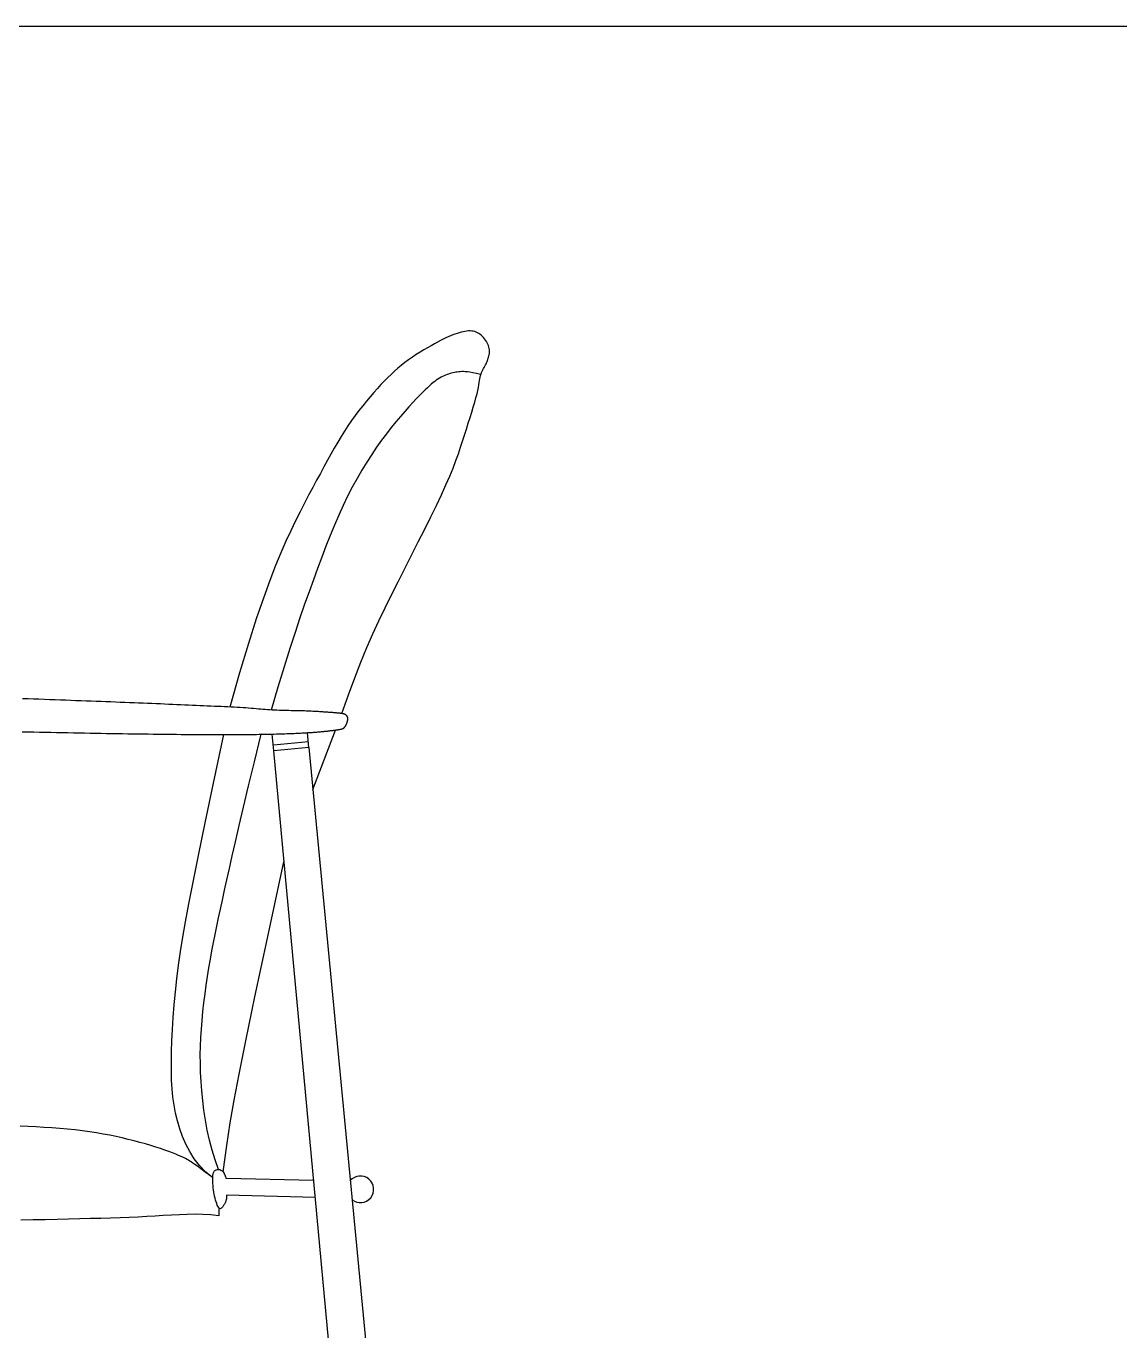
# Model space of a CAD drawing. Header units: millimetres. Extents: x -17017 to 2697, y 1903 to 18260.
# Drawn here: x -16976.4205 to -16976.3112, y 18253.0872 to 18253.2176 of the extents above; entities that cross this region are included whole.
import ezdxf

# ---------------------------------------------------------------- set-up
doc = ezdxf.new("R2010")
doc.units = ezdxf.units.MM
doc.layers.add('55', color=7, linetype='Continuous')
doc.layers.add('OP-MOB-MOVIL', color=8, linetype='Continuous')

# ---------------------------------------------------------------- blocks, each defined once
blk = doc.blocks.new('mesas y sillas de cafeteria')
for p, q in [((51.18845, -14.29398), (51.18765, -14.28559)), ((51.20595, -14.29232), (51.20525, -14.28488))]:
    blk.add_line(p, q)
for points in [[(51.22248, -14.27532), (51.22571, -14.26598), (51.22885, -14.25747), (51.2319, -14.24966), (51.23492, -14.24239), (51.23793, -14.23554), (51.24096, -14.22895), (51.24405, -14.22249), (51.24724, -14.21603), (51.25054, -14.20944), (51.2539, -14.20278), (51.25727, -14.19614), (51.26059, -14.18959), (51.26381, -14.18322), (51.26685, -14.1771), (51.26967, -14.17133), (51.27221, -14.16598), (51.27441, -14.16111), (51.27632, -14.15669), (51.27797, -14.15266), (51.2794, -14.14895), (51.28065, -14.14551), (51.28176, -14.14228), (51.28278, -14.13919), (51.28375, -14.13619), (51.2847, -14.13323), (51.28562, -14.13032), (51.28651, -14.1275), (51.28735, -14.12479), (51.28812, -14.12222), (51.28883, -14.11982), (51.28944, -14.11762), (51.28996, -14.11564), (51.29037, -14.11391), (51.29069, -14.1124), (51.29093, -14.11108), (51.29112, -14.10994), (51.29129, -14.10893), (51.29144, -14.10804), (51.29159, -14.10722), (51.29178, -14.10646), (51.29201, -14.10573), (51.29227, -14.10501), (51.29257, -14.10433), (51.29289, -14.10366), (51.29322, -14.10301), (51.29355, -14.10238), (51.29388, -14.10177), (51.29419, -14.10118), (51.29448, -14.1006), (51.29475, -14.10004), (51.295, -14.09948), (51.29523, -14.09893), (51.29543, -14.09838), (51.29561, -14.09782), (51.29577, -14.09726), (51.29591, -14.09669), (51.29603, -14.09609), (51.29613, -14.09549), (51.29618, -14.09487), (51.2962, -14.09423), (51.29617, -14.09358), (51.29609, -14.09291), (51.29594, -14.09223), (51.29573, -14.09154), (51.29545, -14.09083), (51.2951, -14.09013), (51.29469, -14.08942), (51.29423, -14.08874), (51.29372, -14.08807), (51.29318, -14.08744), (51.29261, -14.08685), (51.29202, -14.08632), (51.29142, -14.08584), (51.2908, -14.08542), (51.29016, -14.08507), (51.28949, -14.08477), (51.2888, -14.08454), (51.28808, -14.08436), (51.28733, -14.08425), (51.28654, -14.0842), (51.28571, -14.08421), (51.28484, -14.08428), (51.28394, -14.0844), (51.283, -14.08458), (51.28204, -14.08481), (51.28104, -14.08508), (51.28001, -14.0854), (51.27896, -14.08577), (51.27788, -14.08618), (51.27677, -14.08663), (51.27561, -14.08713), (51.27439, -14.0877), (51.2731, -14.08832), (51.27172, -14.08902), (51.27026, -14.08979), (51.26869, -14.09064), (51.26701, -14.09157), (51.26523, -14.09258), (51.26338, -14.09367), (51.26149, -14.09482), (51.25957, -14.09603), (51.25765, -14.0973), (51.25575, -14.09862), (51.2539, -14.09998), (51.25211, -14.10137), (51.25037, -14.10282), (51.24867, -14.10431), (51.24699, -14.10587), (51.24531, -14.10751), (51.24363, -14.10922), (51.24193, -14.11102), (51.24019, -14.11293), (51.2384, -14.11493), (51.23657, -14.11705), (51.23471, -14.11926), (51.23284, -14.12156), (51.23097, -14.12394), (51.22911, -14.12641), (51.22728, -14.12895), (51.22548, -14.13156), (51.22373, -14.13423), (51.22202, -14.13698), (51.22033, -14.1398), (51.21864, -14.14271), (51.21695, -14.14571), (51.21523, -14.1488), (51.21347, -14.15201), (51.21166, -14.15533), (51.20978, -14.15878), (51.20783, -14.16238), (51.2058, -14.16617), (51.20369, -14.1702), (51.20151, -14.17448), (51.19925, -14.17906), (51.1969, -14.18398), (51.19447, -14.18926), (51.19194, -14.195), (51.18926, -14.20144), (51.18636, -14.2089), (51.18319, -14.21767), (51.17966, -14.22808), (51.17573, -14.24041), (51.17133, -14.25497), (51.16639, -14.27208)], [(51.29172, -14.10601), (51.28968, -14.10552), (51.28793, -14.10514), (51.28645, -14.10486), (51.28519, -14.10467), (51.28411, -14.10456), (51.28317, -14.10451), (51.28233, -14.10452), (51.28155, -14.10455), (51.2808, -14.10462), (51.28007, -14.1047), (51.27935, -14.10482), (51.27863, -14.10495), (51.27792, -14.10511), (51.27721, -14.10529), (51.2765, -14.1055), (51.27577, -14.10574), (51.27503, -14.106), (51.27429, -14.10629), (51.27353, -14.10661), (51.27276, -14.10697), (51.27198, -14.10736), (51.2712, -14.1078), (51.27041, -14.10827), (51.26962, -14.1088), (51.26882, -14.10937), (51.268, -14.11001), (51.26712, -14.11074), (51.26618, -14.11158), (51.26515, -14.11255), (51.264, -14.11366), (51.26271, -14.11495), (51.26126, -14.11642), (51.25963, -14.1181), (51.25784, -14.11999), (51.25591, -14.12208), (51.25384, -14.12438), (51.25167, -14.12687), (51.2494, -14.12956), (51.24706, -14.13245), (51.24467, -14.13553), (51.24224, -14.1388), (51.23978, -14.14225), (51.23732, -14.14589), (51.23486, -14.14971), (51.23241, -14.15371), (51.23, -14.15788), (51.22763, -14.16222), (51.22531, -14.16673), (51.22306, -14.17141), (51.22086, -14.17624), (51.21871, -14.18124), (51.21659, -14.18639), (51.21448, -14.1917), (51.21239, -14.19716), (51.21028, -14.20278), (51.20816, -14.20854), (51.20601, -14.21448), (51.20379, -14.22072), (51.20146, -14.22743), (51.199, -14.23477), (51.19636, -14.24289), (51.19352, -14.25195), (51.19043, -14.26212), (51.18706, -14.27355)], [(51.06268, -14.2844), (51.06554, -14.28446), (51.0684, -14.28452), (51.07125, -14.28457), (51.0741, -14.28463), (51.07695, -14.28469), (51.07979, -14.28475), (51.08261, -14.2848), (51.08543, -14.28486), (51.08824, -14.28491), (51.09103, -14.28496), (51.09381, -14.28501), (51.09658, -14.28507), (51.09932, -14.28511), (51.10205, -14.28516), (51.10476, -14.28521), (51.10745, -14.28525), (51.11011, -14.2853), (51.11275, -14.28534), (51.11537, -14.28538), (51.11796, -14.28542), (51.12052, -14.28546), (51.12305, -14.2855), (51.12555, -14.28553), (51.12802, -14.28556), (51.13046, -14.2856), (51.13286, -14.28563), (51.13522, -14.28565), (51.13755, -14.28568), (51.13984, -14.2857), (51.14209, -14.28572), (51.1443, -14.28574), (51.14647, -14.28576), (51.14859, -14.28578), (51.15068, -14.28579), (51.15272, -14.2858), (51.15472, -14.28581), (51.15667, -14.28582), (51.15858, -14.28582), (51.16045, -14.28582), (51.16228, -14.28582), (51.16407, -14.28582), (51.16582, -14.28582), (51.16752, -14.28582), (51.16919, -14.28581), (51.17081, -14.2858), (51.1724, -14.28579), (51.17394, -14.28578), (51.17545, -14.28576), (51.17693, -14.28575), (51.17836, -14.28573), (51.17976, -14.28571), (51.18113, -14.2857), (51.18245, -14.28567), (51.18375, -14.28565), (51.18501, -14.28563), (51.18624, -14.2856), (51.18743, -14.28558), (51.18859, -14.28555), (51.18972, -14.28552), (51.19082, -14.28549), (51.19189, -14.28546), (51.19293, -14.28543), (51.19394, -14.2854), (51.19492, -14.28537), (51.19587, -14.28533), (51.19679, -14.2853), (51.19769, -14.28526), (51.19856, -14.28522), (51.19941, -14.28519), (51.20023, -14.28515), (51.20102, -14.28511), (51.20179, -14.28507), (51.20254, -14.28503), (51.20326, -14.285), (51.20396, -14.28496), (51.20464, -14.28492), (51.2053, -14.28487), (51.20594, -14.28483), (51.20655, -14.28479), (51.20715, -14.28475), (51.20773, -14.28471), (51.20829, -14.28467), (51.20883, -14.28463), (51.20935, -14.28459), (51.20986, -14.28455), (51.21035, -14.28451), (51.21083, -14.28447), (51.21129, -14.28443), (51.21173, -14.28439), (51.21217, -14.28435), (51.21258, -14.28431), (51.21299, -14.28427), (51.21338, -14.28423), (51.21376, -14.28419), (51.21413, -14.28415), (51.21449, -14.28412), (51.21484, -14.28408), (51.21517, -14.28404), (51.2155, -14.28401), (51.21582, -14.28397), (51.21613, -14.28394), (51.21643, -14.28391), (51.21672, -14.28387), (51.217, -14.28384), (51.21728, -14.28381), (51.21754, -14.28378), (51.2178, -14.28375), (51.21805, -14.28372), (51.21829, -14.28369), (51.21852, -14.28366), (51.21875, -14.28363), (51.21897, -14.2836), (51.21918, -14.28357), (51.21939, -14.28355), (51.21958, -14.28352), (51.21977, -14.28349), (51.21996, -14.28347), (51.22014, -14.28344), (51.22031, -14.28341), (51.22047, -14.28339), (51.22063, -14.28336), (51.22078, -14.28334), (51.22093, -14.28331), (51.22107, -14.28329), (51.22121, -14.28326), (51.22134, -14.28324), (51.22146, -14.28322), (51.22158, -14.28319), (51.2217, -14.28317), (51.22181, -14.28314), (51.22191, -14.28312), (51.22201, -14.2831), (51.22211, -14.28307), (51.2222, -14.28305), (51.22229, -14.28303), (51.22237, -14.283), (51.22245, -14.28298), (51.22253, -14.28295), (51.2226, -14.28293), (51.22267, -14.28291), (51.22274, -14.28288), (51.2228, -14.28286), (51.22286, -14.28283), (51.22292, -14.28281), (51.22298, -14.28278), (51.22303, -14.28276), (51.22308, -14.28273), (51.22313, -14.28271), (51.22317, -14.28268), (51.22322, -14.28266), (51.22326, -14.28263), (51.2233, -14.2826), (51.22334, -14.28258), (51.22338, -14.28255), (51.22341, -14.28252), (51.22345, -14.28249), (51.22348, -14.28247), (51.22351, -14.28244), (51.22355, -14.28241), (51.22358, -14.28238), (51.22361, -14.28235), (51.22364, -14.28232), (51.22367, -14.28228), (51.2237, -14.28225), (51.22373, -14.28222), (51.22376, -14.28219), (51.22379, -14.28215), (51.22382, -14.28212), (51.22384, -14.28209), (51.22387, -14.28205), (51.2239, -14.28202), (51.22393, -14.28198), (51.22396, -14.28195), (51.22398, -14.28191), (51.22401, -14.28187), (51.22404, -14.28184), (51.22406, -14.2818), (51.22409, -14.28176), (51.22412, -14.28172), (51.22414, -14.28168), (51.22417, -14.28164), (51.22419, -14.28161), (51.22422, -14.28157), (51.22424, -14.28153), (51.22427, -14.28149), (51.22429, -14.28145), (51.22432, -14.28141), (51.22434, -14.28136), (51.22436, -14.28132), (51.22439, -14.28128), (51.22441, -14.28124), (51.22443, -14.2812), (51.22445, -14.28116), (51.22448, -14.28111), (51.2245, -14.28107), (51.22452, -14.28103), (51.22454, -14.28099), (51.22456, -14.28094), (51.22459, -14.2809), (51.22461, -14.28086), (51.22463, -14.28081), (51.22465, -14.28077), (51.22467, -14.28073), (51.22469, -14.28068), (51.22471, -14.28064), (51.22473, -14.28059), (51.22475, -14.28055), (51.22477, -14.28051), (51.22478, -14.28046), (51.2248, -14.28042), (51.22482, -14.28037), (51.22484, -14.28033), (51.22486, -14.28028), (51.22487, -14.28024), (51.22489, -14.28019), (51.22491, -14.28015), (51.22493, -14.28011), (51.22494, -14.28006), (51.22496, -14.28002), (51.22497, -14.27997), (51.22499, -14.27993), (51.22501, -14.27988), (51.22502, -14.27984), (51.22504, -14.2798), (51.22505, -14.27975), (51.22506, -14.27971), (51.22508, -14.27966), (51.22509, -14.27962), (51.22511, -14.27958), (51.22512, -14.27953), (51.22513, -14.27949), (51.22515, -14.27945), (51.22516, -14.2794), (51.22517, -14.27936), (51.22518, -14.27932), (51.22519, -14.27928), (51.22521, -14.27923), (51.22522, -14.27919), (51.22523, -14.27915), (51.22524, -14.27911), (51.22525, -14.27907), (51.22526, -14.27902), (51.22527, -14.27898), (51.22528, -14.27894), (51.22529, -14.2789), (51.22529, -14.27886), (51.2253, -14.27882), (51.22531, -14.27878), (51.22532, -14.27873), (51.22533, -14.27869), (51.22533, -14.27865), (51.22534, -14.27861), (51.22535, -14.27857), (51.22535, -14.27853), (51.22536, -14.27849), (51.22536, -14.27845), (51.22537, -14.27841), (51.22537, -14.27838), (51.22538, -14.27834), (51.22538, -14.2783), (51.22538, -14.27826), (51.22539, -14.27822), (51.22539, -14.27818), (51.22539, -14.27814), (51.22539, -14.27811), (51.2254, -14.27807), (51.2254, -14.27803), (51.2254, -14.27799), (51.2254, -14.27796), (51.2254, -14.27792), (51.2254, -14.27788), (51.2254, -14.27785), (51.22539, -14.27781), (51.22539, -14.27778), (51.22539, -14.27774), (51.22539, -14.2777), (51.22539, -14.27767), (51.22538, -14.27763), (51.22538, -14.2776), (51.22537, -14.27757), (51.22537, -14.27753), (51.22536, -14.2775), (51.22536, -14.27746), (51.22535, -14.27743), (51.22535, -14.2774), (51.22534, -14.27736), (51.22533, -14.27733), (51.22532, -14.2773), (51.22532, -14.27727), (51.22531, -14.27723), (51.2253, -14.2772), (51.22529, -14.27717), (51.22528, -14.27714), (51.22527, -14.27711), (51.22526, -14.27708), (51.22525, -14.27705), (51.22523, -14.27702), (51.22522, -14.27699), (51.22521, -14.27696), (51.2252, -14.27693), (51.22518, -14.2769), (51.22517, -14.27687), (51.22515, -14.27684), (51.22514, -14.27681), (51.22512, -14.27678), (51.22511, -14.27675), (51.22509, -14.27673), (51.22507, -14.2767), (51.22505, -14.27667), (51.22504, -14.27664), (51.22502, -14.27662), (51.225, -14.27659), (51.22498, -14.27656), (51.22496, -14.27654), (51.22494, -14.27651), (51.22492, -14.27649), (51.2249, -14.27646), (51.22488, -14.27643), (51.22485, -14.27641), (51.22483, -14.27638), (51.22481, -14.27636), (51.22478, -14.27633), (51.22476, -14.27631), (51.22473, -14.27629), (51.22471, -14.27626), (51.22468, -14.27624), (51.22466, -14.27622), (51.22463, -14.27619), (51.2246, -14.27617), (51.22458, -14.27615), (51.22455, -14.27612), (51.22452, -14.2761), (51.22449, -14.27608), (51.22446, -14.27606), (51.22443, -14.27603), (51.2244, -14.27601), (51.22437, -14.27599), (51.22434, -14.27597), (51.22431, -14.27595), (51.22428, -14.27593), (51.22424, -14.27591), (51.22421, -14.27589), (51.22418, -14.27587), (51.22414, -14.27585), (51.22411, -14.27583), (51.22407, -14.27581), (51.22404, -14.27579), (51.224, -14.27577), (51.22396, -14.27575), (51.22393, -14.27573), (51.22389, -14.27571), (51.22385, -14.27569), (51.22381, -14.27567), (51.22377, -14.27565), (51.22372, -14.27564), (51.22368, -14.27562), (51.22363, -14.2756), (51.22359, -14.27558), (51.22353, -14.27556), (51.22348, -14.27554), (51.22342, -14.27553), (51.22336, -14.27551), (51.2233, -14.27549), (51.22323, -14.27547), (51.22315, -14.27545), (51.22307, -14.27544), (51.22299, -14.27542), (51.2229, -14.2754), (51.2228, -14.27538), (51.2227, -14.27536), (51.22259, -14.27534), (51.22247, -14.27532), (51.22234, -14.27531), (51.22221, -14.27529), (51.22206, -14.27527), (51.22191, -14.27525), (51.22175, -14.27523), (51.22158, -14.27521), (51.22139, -14.27518), (51.2212, -14.27516), (51.221, -14.27514), (51.22078, -14.27512), (51.22056, -14.2751), (51.22032, -14.27507), (51.22007, -14.27505), (51.2198, -14.27503), (51.21952, -14.275), (51.21923, -14.27498), (51.21893, -14.27495), (51.2186, -14.27493), (51.21827, -14.2749), (51.21792, -14.27487), (51.21755, -14.27485), (51.21717, -14.27482), (51.21677, -14.27479), (51.21636, -14.27476), (51.21592, -14.27473), (51.21547, -14.2747), (51.215, -14.27467), (51.21452, -14.27463), (51.21401, -14.2746), (51.21348, -14.27457), (51.21294, -14.27453), (51.21237, -14.2745), (51.21179, -14.27446), (51.21118, -14.27442), (51.21056, -14.27438), (51.20991, -14.27434), (51.20924, -14.2743), (51.20854, -14.27426), (51.20782, -14.27422), (51.20707, -14.27418), (51.20628, -14.27414), (51.20546, -14.2741), (51.20459, -14.27407), (51.20367, -14.27403), (51.2027, -14.27401), (51.20167, -14.27398), (51.20059, -14.27396), (51.19947, -14.27394), (51.19832, -14.27392), (51.19715, -14.2739), (51.19595, -14.27388), (51.19475, -14.27385), (51.19355, -14.27382), (51.19235, -14.27378), (51.19116, -14.27374), (51.18997, -14.27368), (51.18879, -14.27363), (51.18762, -14.27356), (51.18645, -14.27349), (51.18529, -14.27341), (51.18414, -14.27333), (51.18299, -14.27324), (51.18184, -14.27314), (51.18069, -14.27305), (51.17951, -14.27294), (51.17831, -14.27284), (51.17707, -14.27274), (51.17579, -14.27264), (51.17446, -14.27254), (51.17308, -14.27245), (51.17164, -14.27236), (51.17015, -14.27228), (51.16862, -14.2722), (51.16704, -14.27212), (51.16543, -14.27204), (51.16378, -14.27196), (51.1621, -14.27188), (51.1604, -14.27181), (51.15867, -14.27173), (51.15691, -14.27165), (51.15513, -14.27157), (51.15332, -14.27148), (51.15149, -14.2714), (51.14962, -14.27132), (51.14774, -14.27124), (51.14582, -14.27115), (51.14389, -14.27107), (51.14192, -14.27098), (51.13993, -14.2709), (51.13791, -14.27081), (51.13587, -14.27072), (51.1338, -14.27064), (51.1317, -14.27055), (51.12958, -14.27046), (51.12743, -14.27037), (51.12526, -14.27028), (51.12306, -14.27019), (51.12083, -14.2701), (51.11858, -14.27001), (51.1163, -14.26992), (51.11399, -14.26983), (51.11166, -14.26974), (51.1093, -14.26964), (51.10692, -14.26955), (51.10451, -14.26946), (51.10207, -14.26936), (51.09961, -14.26927), (51.09712, -14.26917), (51.09461, -14.26908), (51.09207, -14.26898), (51.08951, -14.26889), (51.08693, -14.26879), (51.08433, -14.2687), (51.0817, -14.2686), (51.07905, -14.2685), (51.07639, -14.26841), (51.0737, -14.26831), (51.071, -14.26821), (51.06828, -14.26812), (51.06555, -14.26802), (51.06281, -14.26793)], [(51.15791, -14.50733), (51.15439, -14.50436), (51.15132, -14.50115), (51.14865, -14.49773), (51.14635, -14.49414), (51.14439, -14.49042), (51.14274, -14.48661), (51.14136, -14.48273), (51.14021, -14.47883), (51.13928, -14.47492), (51.13853, -14.47099), (51.13797, -14.46698), (51.13756, -14.46284), (51.1373, -14.45854), (51.13718, -14.45403), (51.13718, -14.44926), (51.13728, -14.44419), (51.13747, -14.43879), (51.13776, -14.43308), (51.13815, -14.42709), (51.13865, -14.42085), (51.13925, -14.41441), (51.13997, -14.40779), (51.1408, -14.40102), (51.14176, -14.39415), (51.14286, -14.3871), (51.1442, -14.37938), (51.14589, -14.3704), (51.14803, -14.35957), (51.15075, -14.34629), (51.15414, -14.32997), (51.15832, -14.31002), (51.1634, -14.28584)], [(51.16073, -14.50308), (51.15902, -14.49834), (51.15753, -14.49347), (51.15624, -14.48851), (51.15515, -14.48351), (51.15423, -14.4785), (51.15347, -14.47351), (51.15286, -14.4686), (51.15239, -14.46381), (51.15204, -14.45915), (51.1518, -14.45462), (51.15168, -14.45018), (51.15166, -14.44583), (51.15174, -14.44151), (51.15192, -14.43723), (51.15218, -14.43293), (51.15253, -14.42861), (51.15295, -14.42424), (51.15345, -14.41983), (51.15401, -14.41541), (51.15462, -14.411), (51.15528, -14.40661), (51.15598, -14.40227), (51.15671, -14.398), (51.15746, -14.39381), (51.15824, -14.38971), (51.15904, -14.38566), (51.15988, -14.38158), (51.16076, -14.3774), (51.1617, -14.37306), (51.1627, -14.36849), (51.16378, -14.36363), (51.16493, -14.3584), (51.16619, -14.35271), (51.16759, -14.34642), (51.16918, -14.33933), (51.17104, -14.33127), (51.1732, -14.32205), (51.17573, -14.3115), (51.17867, -14.29944), (51.18209, -14.28569)], [(51.20787, -14.31334), (51.21921, -14.28357)], [(51.20568, -14.28939), (51.18817, -14.29104)], [(51.20595, -14.29232), (51.26598, -14.92035), (51.24675, -14.92154), (51.18845, -14.29398)], [(51.20595, -14.29232), (51.18845, -14.29398)], [(51.16305, -14.5043), (51.16494, -14.49107), (51.16666, -14.47971), (51.16857, -14.46843), (51.17102, -14.45539), (51.17437, -14.43878), (51.17897, -14.41679), (51.18519, -14.38761), (51.19337, -14.34941)], [(51.15684, -14.50643), (51.15407, -14.50436), (51.1519, -14.50274), (51.15022, -14.5015), (51.14893, -14.50056), (51.14795, -14.49986), (51.14716, -14.49934), (51.14648, -14.49891), (51.14581, -14.49851), (51.14505, -14.49809), (51.14419, -14.49763), (51.1432, -14.49713), (51.14208, -14.4966), (51.1408, -14.49602), (51.13937, -14.49542), (51.13776, -14.49477), (51.13595, -14.49409), (51.13395, -14.49338), (51.13175, -14.49263), (51.12939, -14.49187), (51.12688, -14.4911), (51.12422, -14.49032), (51.12146, -14.48954), (51.11859, -14.48878), (51.11564, -14.48803), (51.11262, -14.48731), (51.10953, -14.48663), (51.10637, -14.48597), (51.10311, -14.48536), (51.09977, -14.48478), (51.09632, -14.48425), (51.09277, -14.48377), (51.0891, -14.48334), (51.08532, -14.48296), (51.08145, -14.48263), (51.07751, -14.48234), (51.07353, -14.48208), (51.06955, -14.48184), (51.06558, -14.48161), (51.06167, -14.48139)], [(51.16088, -14.52624), (51.15692, -14.5258), (51.15299, -14.52555), (51.14907, -14.52547), (51.14515, -14.52552), (51.1412, -14.52566), (51.13721, -14.52588), (51.13317, -14.52613), (51.12906, -14.52638), (51.12486, -14.52662), (51.12055, -14.52683), (51.11612, -14.52702), (51.11154, -14.52719), (51.10679, -14.52736), (51.10187, -14.52751), (51.09674, -14.52765), (51.09139, -14.52779), (51.08582, -14.52793), (51.08004, -14.52806), (51.0741, -14.52819), (51.06804, -14.5283), (51.06189, -14.5284)], [(51.1647, -14.51585), (51.16474, -14.51653), (51.16474, -14.51714), (51.16469, -14.51769), (51.1646, -14.51818), (51.16448, -14.51863), (51.16434, -14.51905), (51.16418, -14.51943), (51.16402, -14.51979), (51.16384, -14.52014), (51.16367, -14.52047), (51.16349, -14.52079), (51.16331, -14.52109), (51.16312, -14.52138), (51.16293, -14.52164), (51.16274, -14.52189), (51.16254, -14.52212), (51.16234, -14.52232), (51.16214, -14.52249), (51.16192, -14.52261), (51.1617, -14.52266), (51.16147, -14.52264), (51.16123, -14.52252), (51.16098, -14.52229), (51.16071, -14.52194), (51.16043, -14.52145), (51.16015, -14.52084), (51.15986, -14.52013), (51.15957, -14.51932), (51.15929, -14.51842), (51.15903, -14.51747), (51.15879, -14.51646), (51.15858, -14.51541), (51.1584, -14.51434), (51.15825, -14.51326), (51.15813, -14.51219), (51.15804, -14.51115), (51.15797, -14.51014), (51.15793, -14.5092), (51.1579, -14.50833), (51.1579, -14.50755), (51.15792, -14.50687), (51.15795, -14.50629), (51.158, -14.5058), (51.15806, -14.50537), (51.15815, -14.50501), (51.15825, -14.5047), (51.15837, -14.50443), (51.1585, -14.50419), (51.15866, -14.50396), (51.15883, -14.50376), (51.15903, -14.50358), (51.15926, -14.50342), (51.15953, -14.50329), (51.15983, -14.50319), (51.16017, -14.50311), (51.16056, -14.50308), (51.161, -14.50308), (51.16148, -14.50316), (51.16199, -14.50337), (51.16251, -14.50373), (51.16305, -14.5043), (51.16359, -14.50511), (51.16412, -14.50622), (51.16463, -14.50765)], [(51.20839, -14.50861), (51.16463, -14.50765)], [(51.20917, -14.51708), (51.1647, -14.51585)], [(51.16088, -14.52216), (51.16088, -14.52624)]]:
    blk.add_lwpolyline(points)
blk.add_arc((51.23167, -14.51299), 0.00665, 231.65026, 139.26943)

msp = doc.modelspace()

# ---------------------------------------------------------------- linework, layer by layer
at = {"layer": '55', "linetype": 'ByBlock'}
msp.add_line((-16978.87595, 18253.21758), (-16975.47808, 18253.21758), dxfattribs=at)

# ---------------------------------------------------------------- block references
at = {"layer": 'OP-MOB-MOVIL', "xscale": 0.2, "yscale": 0.2, "zscale": 0.2}
msp.add_blockref('mesas y sillas de cafeteria', (-16986.63346, 18256.00396), dxfattribs=at)

doc.saveas('drawing.dxf')
